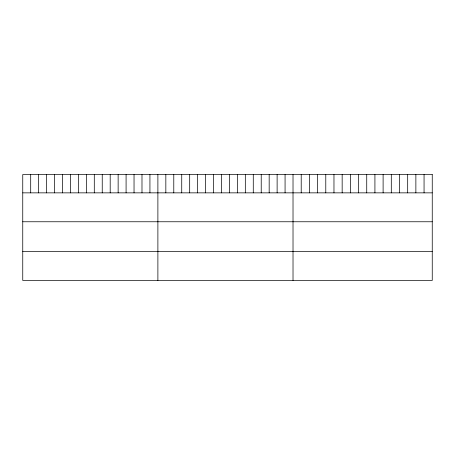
<?xml version="1.0" encoding="UTF-8"?>
<svg xmlns="http://www.w3.org/2000/svg" width="455" height="455" viewBox="0 0 455 455"><rect width="100%" height="100%" fill="white"/><g stroke="black" fill="none" stroke-linecap="round" stroke-linejoin="round"><path stroke-width="0.68" d="M22.75 192.857L432.25 192.857M22.75 221.761L432.25 221.761M22.75 251.541L432.25 251.541M424.06 174.555L424.06 192.857M415.87 174.555L415.87 192.857M407.68 174.555L407.68 192.857M399.49 174.555L399.49 192.857M391.3 174.555L391.3 192.857M383.11 174.555L383.11 192.857M374.92 174.555L374.92 192.857M366.73 174.555L366.73 192.857M358.54 174.555L358.54 192.857M350.35 174.555L350.35 192.857M342.16 174.555L342.16 192.857M333.97 174.555L333.97 192.857M325.78 174.555L325.78 192.857M317.59 174.555L317.59 192.857M309.4 174.555L309.4 192.857M301.21 174.555L301.21 192.857M293.02 174.555L293.02 280.445M285.069 174.555L285.069 192.857M277.123 174.555L277.123 192.857M269.172 174.555L269.172 192.857M261.221 174.555L261.221 192.857M253.276 174.555L253.276 192.857M245.325 174.555L245.325 192.857M237.374 174.555L237.374 192.857M229.428 174.555L229.428 192.857M221.477 174.555L221.477 192.857M213.531 174.555L213.531 192.857M205.58 174.555L205.58 192.857M197.629 174.555L197.629 192.857M189.684 174.555L189.684 192.857M181.733 174.555L181.733 192.857M173.782 174.555L173.782 192.857M165.836 174.555L165.836 192.857M157.885 174.555L157.885 280.445M149.934 174.555L149.934 192.857M141.988 174.555L141.988 192.857M134.037 174.555L134.037 192.857M126.086 174.555L126.086 192.857M118.141 174.555L118.141 192.857M110.19 174.555L110.19 192.857M102.238 174.555L102.238 192.857M94.293 174.555L94.293 192.857M86.342 174.555L86.342 192.857M78.397 174.555L78.397 192.857M70.445 174.555L70.445 192.857M62.494 174.555L62.494 192.857M54.549 174.555L54.549 192.857M46.598 174.555L46.598 192.857M38.647 174.555L38.647 192.857M30.701 174.555L30.701 192.857M432.25 174.555L22.75 174.555L22.75 280.445L432.25 280.445L432.25 174.555"/></g></svg>
